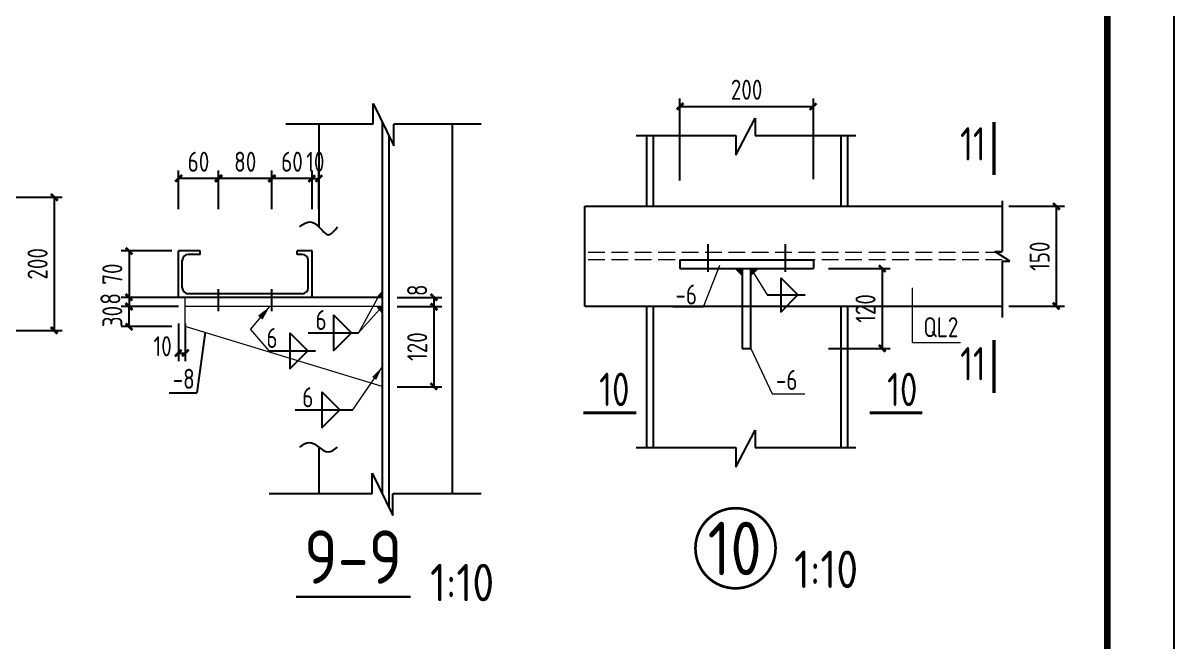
# Model space of a CAD drawing. Header units: millimetres. Extents: x 865974 to 875117, y 41124 to 44891.
# Drawn here: x 870482.1 to 870654.5, y 41323.1 to 41415.8 of the extents above; entities that cross this region are included whole.
import ezdxf

# ---------------------------------------------------------------- set-up
doc = ezdxf.new("R2010")
doc.units = ezdxf.units.MM
doc.header["$LTSCALE"] = 1000
doc.header["$MEASUREMENT"] = 0
doc.linetypes.add('DASH', pattern=[0.35, 0.25, -0.1])
for name, color, linetype, lineweight in [('1', 4, 'Continuous', 70), ('D3', 62, 'Continuous', 9), ('LZ', 64, 'Continuous', 9), ('数字', 3, 'Continuous', 9)]:
    doc.layers.add(name, color=color, linetype=linetype, lineweight=lineweight)
for name, color, linetype in [('D1', 112, 'Continuous'), ('D2', 6, 'Continuous'), ('DIM', 7, 'Continuous'), ('GJ', 6, 'Continuous'), ('Prof', 2, 'Continuous'), ('PUB_DIM', 3, 'Continuous'), ('文字', 7, 'Continuous'), ('桩', 6, 'Continuous')]:
    doc.layers.add(name, color=color, linetype=linetype)
doc.styles.add('GBHZ', font='gbenor.shx', dxfattribs={"width": 0.9, "bigfont": 'gbcbig.shx'})
doc.dimstyles.new('Y10', dxfattribs={"dimscale": 0, "dimtxt": 3, "dimasz": 0.01, "dimexe": 1.2, "dimexo": 1, "dimgap": 1, "dimtad": 1, "dimdec": 0, "dimlfac": 10, "dimzin": 0, "dimdsep": 46, "dimtxsty": 'GBHZ', "dimblk1": 'DX', "dimblk2": 'DX', "dimsah": 1, "dimcen": 0.09, "dimdle": 1, "dimadec": 0, "dimazin": 0, "dimtfac": 1, "dimtdec": 0, "dimtix": 1, "dimtmove": 2, "dimatfit": 3, "dimldrblk": 'DX', "dimfxl": 0, "dimtolj": 1, "dimtzin": 0, "dimarcsym": 0})

# ---------------------------------------------------------------- blocks, each defined once
blk = doc.blocks.new('DX')
at = {"color": 0, "linetype": 'ByBlock', "const_width": 40}
blk.add_lwpolyline([(-54, -51), (46, 49)], dxfattribs=at)
blk = doc.blocks.new('*D182')
at = {"layer": 'Defpoints', "color": 0, "linetype": 'ByBlock', "transparency": 16777216}
for p in [(870469.42, 41389.72), (870469.42, 41369.73), (870486.78, 41369.73)]:
    blk.add_point(p, dxfattribs=at)
at = {"layer": 'DIM', "color": 0, "linetype": 'ByBlock', "lineweight": -2, "transparency": 16777216}
for p, q in [((870470.42, 41389.72), (870487.98, 41389.72)), ((870486.78, 41389.71), (870486.78, 41369.74)), ((870470.42, 41369.73), (870487.98, 41369.73))]:
    blk.add_line(p, q, dxfattribs=at)
at = {"layer": 'DIM', "color": 0, "linetype": 'ByBlock', "lineweight": -2, "transparency": 16777216, "xscale": 0.01, "yscale": 0.01, "zscale": 0.01}
for p, rotation in [((870486.78, 41389.72), 90), ((870486.78, 41369.73), 270)]:
    blk.add_blockref('DX', p, dxfattribs=dict(at, rotation=rotation))
at = {"layer": 'DIM', "color": 0, "linetype": 'ByBlock', "transparency": 16777216, "insert": (870484.28, 41379.73), "char_height": 3, "attachment_point": 5, "rotation": 90, "style": 'GBHZ'}
blk.add_mtext('\\A1;200', dxfattribs=at)
blk = doc.blocks.new('*D187')
at = {"layer": 'Defpoints', "color": 0, "linetype": 'ByBlock', "transparency": 16777216}
for p in [(870505.38, 41381.69), (870497.98, 41374.69), (870505.38, 41374.69)]:
    blk.add_point(p, dxfattribs=at)
at = {"layer": 'DIM', "color": 0, "linetype": 'ByBlock', "lineweight": -2, "transparency": 16777216}
for p, q in [((870504.38, 41381.69), (870496.78, 41381.69)), ((870497.98, 41381.68), (870497.98, 41374.7)), ((870504.38, 41374.69), (870496.78, 41374.69))]:
    blk.add_line(p, q, dxfattribs=at)
at = {"layer": 'DIM', "color": 0, "linetype": 'ByBlock', "lineweight": -2, "transparency": 16777216, "xscale": 0.01, "yscale": 0.01, "zscale": 0.01}
for p, rotation in [((870497.98, 41381.69), 90), ((870497.98, 41374.69), 270)]:
    blk.add_blockref('DX', p, dxfattribs=dict(at, rotation=rotation))
at = {"layer": 'DIM', "color": 0, "linetype": 'ByBlock', "transparency": 16777216, "insert": (870495.48, 41378.19), "char_height": 3, "attachment_point": 5, "rotation": 90, "style": 'GBHZ'}
blk.add_mtext('\\A1;70', dxfattribs=at)
blk = doc.blocks.new('*D188')
at = {"layer": 'Defpoints', "color": 0, "linetype": 'ByBlock', "transparency": 16777216}
for p in [(870519.38, 41392.51), (870519.38, 41386.92), (870525.38, 41386.92)]:
    blk.add_point(p, dxfattribs=at)
at = {"layer": 'DIM', "color": 0, "linetype": 'ByBlock', "lineweight": -2, "transparency": 16777216}
for p, q in [((870519.38, 41387.92), (870519.38, 41393.71)), ((870525.38, 41387.92), (870525.38, 41393.71)), ((870525.37, 41392.51), (870519.39, 41392.51))]:
    blk.add_line(p, q, dxfattribs=at)
at = {"layer": 'DIM', "color": 0, "linetype": 'ByBlock', "lineweight": -2, "transparency": 16777216, "xscale": 0.01, "yscale": 0.01, "zscale": 0.01, "rotation": 180}
blk.add_blockref('DX', (870519.38, 41392.51), dxfattribs=at)
at = {"layer": 'DIM', "color": 0, "linetype": 'ByBlock', "lineweight": -2, "transparency": 16777216, "xscale": 0.01, "yscale": 0.01, "zscale": 0.01}
blk.add_blockref('DX', (870525.38, 41392.51), dxfattribs=at)
at = {"layer": 'DIM', "color": 0, "linetype": 'ByBlock', "transparency": 16777216, "insert": (870522.38, 41395.01), "char_height": 3, "attachment_point": 5, "style": 'GBHZ'}
blk.add_mtext('\\A1;60', dxfattribs=at)
blk = doc.blocks.new('*D189')
at = {"layer": 'Defpoints', "color": 0, "linetype": 'ByBlock', "transparency": 16777216}
for p in [(870511.38, 41392.51), (870511.38, 41386.92), (870519.38, 41386.92)]:
    blk.add_point(p, dxfattribs=at)
at = {"layer": 'DIM', "color": 0, "linetype": 'ByBlock', "lineweight": -2, "transparency": 16777216}
for p, q in [((870511.38, 41387.92), (870511.38, 41393.71)), ((870519.38, 41387.92), (870519.38, 41393.71)), ((870519.37, 41392.51), (870511.39, 41392.51))]:
    blk.add_line(p, q, dxfattribs=at)
at = {"layer": 'DIM', "color": 0, "linetype": 'ByBlock', "lineweight": -2, "transparency": 16777216, "xscale": 0.01, "yscale": 0.01, "zscale": 0.01, "rotation": 180}
blk.add_blockref('DX', (870511.38, 41392.51), dxfattribs=at)
at = {"layer": 'DIM', "color": 0, "linetype": 'ByBlock', "lineweight": -2, "transparency": 16777216, "xscale": 0.01, "yscale": 0.01, "zscale": 0.01}
blk.add_blockref('DX', (870519.38, 41392.51), dxfattribs=at)
at = {"layer": 'DIM', "color": 0, "linetype": 'ByBlock', "transparency": 16777216, "insert": (870515.38, 41395.01), "char_height": 3, "attachment_point": 5, "style": 'GBHZ'}
blk.add_mtext('\\A1;80', dxfattribs=at)
blk = doc.blocks.new('*D190')
at = {"layer": 'Defpoints', "color": 0, "linetype": 'ByBlock', "transparency": 16777216}
for p in [(870505.38, 41392.51), (870505.38, 41386.92), (870511.38, 41386.92)]:
    blk.add_point(p, dxfattribs=at)
at = {"layer": 'DIM', "color": 0, "linetype": 'ByBlock', "lineweight": -2, "transparency": 16777216}
for p, q in [((870505.38, 41387.92), (870505.38, 41393.71)), ((870511.38, 41387.92), (870511.38, 41393.71)), ((870511.37, 41392.51), (870505.39, 41392.51))]:
    blk.add_line(p, q, dxfattribs=at)
at = {"layer": 'DIM', "color": 0, "linetype": 'ByBlock', "lineweight": -2, "transparency": 16777216, "xscale": 0.01, "yscale": 0.01, "zscale": 0.01, "rotation": 180}
blk.add_blockref('DX', (870505.38, 41392.51), dxfattribs=at)
at = {"layer": 'DIM', "color": 0, "linetype": 'ByBlock', "lineweight": -2, "transparency": 16777216, "xscale": 0.01, "yscale": 0.01, "zscale": 0.01}
blk.add_blockref('DX', (870511.38, 41392.51), dxfattribs=at)
at = {"layer": 'DIM', "color": 0, "linetype": 'ByBlock', "transparency": 16777216, "insert": (870508.38, 41395.01), "char_height": 3, "attachment_point": 5, "style": 'GBHZ'}
blk.add_mtext('\\A1;60', dxfattribs=at)
blk = doc.blocks.new('*D191')
at = {"layer": 'Defpoints', "color": 0, "linetype": 'ByBlock', "transparency": 16777216}
for p in [(870537.12, 41374.69), (870537.12, 41373.34), (870543.63, 41373.34)]:
    blk.add_point(p, dxfattribs=at)
at = {"layer": 'DIM', "color": 0, "linetype": 'ByBlock', "lineweight": -2, "transparency": 16777216}
for p, q in [((870538.12, 41374.69), (870544.83, 41374.69)), ((870543.63, 41374.7), (870543.63, 41374.71)), ((870543.63, 41374.69), (870543.63, 41373.34)), ((870538.12, 41373.34), (870544.83, 41373.34)), ((870543.63, 41373.33), (870543.63, 41373.32))]:
    blk.add_line(p, q, dxfattribs=at)
at = {"layer": 'DIM', "color": 0, "linetype": 'ByBlock', "lineweight": -2, "transparency": 16777216, "xscale": 0.01, "yscale": 0.01, "zscale": 0.01}
for p, rotation in [((870543.63, 41374.69), 270), ((870543.63, 41373.34), 90)]:
    blk.add_blockref('DX', p, dxfattribs=dict(at, rotation=rotation))
at = {"layer": 'DIM', "color": 0, "linetype": 'ByBlock', "transparency": 16777216, "insert": (870541.13, 41375.77), "char_height": 3, "attachment_point": 5, "rotation": 90, "style": 'GBHZ'}
blk.add_mtext('\\A1;8', dxfattribs=at)
blk = doc.blocks.new('*D192')
at = {"layer": 'Defpoints', "color": 0, "linetype": 'ByBlock', "transparency": 16777216}
for p in [(870537.12, 41373.34), (870537.12, 41361.34), (870543.63, 41361.34)]:
    blk.add_point(p, dxfattribs=at)
at = {"layer": 'DIM', "color": 0, "linetype": 'ByBlock', "lineweight": -2, "transparency": 16777216}
for p, q in [((870538.12, 41373.34), (870544.83, 41373.34)), ((870543.63, 41373.33), (870543.63, 41361.35)), ((870538.12, 41361.34), (870544.83, 41361.34))]:
    blk.add_line(p, q, dxfattribs=at)
at = {"layer": 'DIM', "color": 0, "linetype": 'ByBlock', "lineweight": -2, "transparency": 16777216, "xscale": 0.01, "yscale": 0.01, "zscale": 0.01}
for p, rotation in [((870543.63, 41373.34), 90), ((870543.63, 41361.34), 270)]:
    blk.add_blockref('DX', p, dxfattribs=dict(at, rotation=rotation))
at = {"layer": 'DIM', "color": 0, "linetype": 'ByBlock', "transparency": 16777216, "insert": (870541.13, 41367.34), "char_height": 3, "attachment_point": 5, "rotation": 90, "style": 'GBHZ'}
blk.add_mtext('\\A1;120', dxfattribs=at)
blk = doc.blocks.new('*D193')
at = {"layer": 'Defpoints', "color": 0, "linetype": 'ByBlock', "transparency": 16777216}
for p in [(870505.38, 41371.81), (870506.38, 41371.81), (870506.38, 41366.37)]:
    blk.add_point(p, dxfattribs=at)
at = {"layer": 'DIM', "color": 0, "linetype": 'ByBlock', "lineweight": -2, "transparency": 16777216}
for p, q in [((870505.38, 41370.81), (870505.38, 41365.17)), ((870506.38, 41370.81), (870506.38, 41365.17)), ((870505.37, 41366.37), (870505.36, 41366.37)), ((870505.38, 41366.37), (870506.38, 41366.37)), ((870506.39, 41366.37), (870506.4, 41366.37))]:
    blk.add_line(p, q, dxfattribs=at)
at = {"layer": 'DIM', "color": 0, "linetype": 'ByBlock', "lineweight": -2, "transparency": 16777216, "xscale": 0.01, "yscale": 0.01, "zscale": 0.01}
blk.add_blockref('DX', (870505.38, 41366.37), dxfattribs=at)
at = {"layer": 'DIM', "color": 0, "linetype": 'ByBlock', "lineweight": -2, "transparency": 16777216, "xscale": 0.01, "yscale": 0.01, "zscale": 0.01, "rotation": 180}
blk.add_blockref('DX', (870506.38, 41366.37), dxfattribs=at)
at = {"layer": 'DIM', "color": 0, "linetype": 'ByBlock', "transparency": 16777216, "insert": (870503.01, 41367.4), "char_height": 3, "attachment_point": 5, "style": 'GBHZ'}
blk.add_mtext('\\A1;10', dxfattribs=at)
blk = doc.blocks.new('*D194')
at = {"layer": 'Defpoints', "color": 0, "linetype": 'ByBlock', "transparency": 16777216}
for p in [(870497.98, 41373.34), (870505.38, 41373.34), (870505.38, 41370.34)]:
    blk.add_point(p, dxfattribs=at)
at = {"layer": 'DIM', "color": 0, "linetype": 'ByBlock', "lineweight": -2, "transparency": 16777216}
for p, q in [((870504.38, 41373.34), (870496.78, 41373.34)), ((870497.98, 41373.35), (870497.98, 41373.36)), ((870497.98, 41370.34), (870497.98, 41373.34)), ((870504.38, 41370.34), (870496.78, 41370.34)), ((870497.98, 41370.33), (870497.98, 41370.32))]:
    blk.add_line(p, q, dxfattribs=at)
at = {"layer": 'DIM', "color": 0, "linetype": 'ByBlock', "lineweight": -2, "transparency": 16777216, "xscale": 0.01, "yscale": 0.01, "zscale": 0.01}
for p, rotation in [((870497.98, 41373.34), 270), ((870497.98, 41370.34), 90)]:
    blk.add_blockref('DX', p, dxfattribs=dict(at, rotation=rotation))
at = {"layer": 'DIM', "color": 0, "linetype": 'ByBlock', "transparency": 16777216, "insert": (870495.48, 41371.84), "char_height": 3, "attachment_point": 5, "rotation": 90, "style": 'GBHZ'}
blk.add_mtext('\\A1;30', dxfattribs=at)
blk = doc.blocks.new('*D195')
at = {"layer": 'Defpoints', "color": 0, "linetype": 'ByBlock', "transparency": 16777216}
for p in [(870506.44, 41374.69), (870497.98, 41373.34), (870506.38, 41373.34)]:
    blk.add_point(p, dxfattribs=at)
at = {"layer": 'DIM', "color": 0, "linetype": 'ByBlock', "lineweight": -2, "transparency": 16777216}
for p, q in [((870505.44, 41374.69), (870496.78, 41374.69)), ((870497.98, 41374.7), (870497.98, 41374.71)), ((870497.98, 41374.69), (870497.98, 41373.34)), ((870505.38, 41373.34), (870496.78, 41373.34)), ((870497.98, 41373.33), (870497.98, 41373.32))]:
    blk.add_line(p, q, dxfattribs=at)
at = {"layer": 'DIM', "color": 0, "linetype": 'ByBlock', "lineweight": -2, "transparency": 16777216, "xscale": 0.01, "yscale": 0.01, "zscale": 0.01}
for p, rotation in [((870497.98, 41374.69), 270), ((870497.98, 41373.34), 90)]:
    blk.add_blockref('DX', p, dxfattribs=dict(at, rotation=rotation))
at = {"layer": 'DIM', "color": 0, "linetype": 'ByBlock', "transparency": 16777216, "insert": (870495.19, 41374.49), "char_height": 3, "attachment_point": 5, "rotation": 90, "style": 'GBHZ'}
blk.add_mtext('\\A1;8', dxfattribs=at)
blk = doc.blocks.new('*D196')
at = {"layer": 'Defpoints', "color": 0, "linetype": 'ByBlock', "transparency": 16777216}
for p in [(870526.38, 41392.51), (870525.38, 41386.92), (870526.38, 41386.92)]:
    blk.add_point(p, dxfattribs=at)
at = {"layer": 'DIM', "color": 0, "linetype": 'ByBlock', "lineweight": -2, "transparency": 16777216}
for p, q in [((870525.38, 41387.92), (870525.38, 41393.71)), ((870526.38, 41387.92), (870526.38, 41393.71)), ((870525.37, 41392.51), (870525.36, 41392.51)), ((870525.38, 41392.51), (870526.38, 41392.51)), ((870526.39, 41392.51), (870526.4, 41392.51))]:
    blk.add_line(p, q, dxfattribs=at)
at = {"layer": 'DIM', "color": 0, "linetype": 'ByBlock', "lineweight": -2, "transparency": 16777216, "xscale": 0.01, "yscale": 0.01, "zscale": 0.01}
blk.add_blockref('DX', (870525.38, 41392.51), dxfattribs=at)
at = {"layer": 'DIM', "color": 0, "linetype": 'ByBlock', "lineweight": -2, "transparency": 16777216, "xscale": 0.01, "yscale": 0.01, "zscale": 0.01, "rotation": 180}
blk.add_blockref('DX', (870526.38, 41392.51), dxfattribs=at)
at = {"layer": 'DIM', "color": 0, "linetype": 'ByBlock', "transparency": 16777216, "insert": (870525.88, 41395.01), "char_height": 3, "attachment_point": 5, "style": 'GBHZ'}
blk.add_mtext('\\A1;10', dxfattribs=at)
blk = doc.blocks.new('*D442')
at = {"layer": 'Defpoints', "color": 0, "linetype": 'ByBlock', "transparency": 16777216}
for p in [(870600.46, 41403.29), (870580.46, 41391.18), (870600.46, 41391.4)]:
    blk.add_point(p, dxfattribs=at)
at = {"layer": 'DIM', "color": 0, "linetype": 'ByBlock', "lineweight": -2, "transparency": 16777216}
for p, q in [((870580.46, 41392.18), (870580.46, 41404.49)), ((870580.47, 41403.29), (870600.45, 41403.29)), ((870600.46, 41392.4), (870600.46, 41404.49))]:
    blk.add_line(p, q, dxfattribs=at)
at = {"layer": 'DIM', "color": 0, "linetype": 'ByBlock', "lineweight": -2, "transparency": 16777216, "xscale": 0.01, "yscale": 0.01, "zscale": 0.01, "rotation": 180}
blk.add_blockref('DX', (870580.46, 41403.29), dxfattribs=at)
at = {"layer": 'DIM', "color": 0, "linetype": 'ByBlock', "lineweight": -2, "transparency": 16777216, "xscale": 0.01, "yscale": 0.01, "zscale": 0.01}
blk.add_blockref('DX', (870600.46, 41403.29), dxfattribs=at)
at = {"layer": 'DIM', "color": 0, "linetype": 'ByBlock', "transparency": 16777216, "insert": (870590.46, 41405.79), "char_height": 3, "attachment_point": 5, "style": 'GBHZ'}
blk.add_mtext('\\A1;200', dxfattribs=at)
blk = doc.blocks.new('*D443')
at = {"layer": 'Defpoints', "color": 0, "linetype": 'ByBlock', "transparency": 16777216}
for p in [(870601.72, 41379.05), (870601.72, 41367.05), (870610.77, 41367.05)]:
    blk.add_point(p, dxfattribs=at)
at = {"layer": 'DIM', "color": 0, "linetype": 'ByBlock', "lineweight": -2, "transparency": 16777216}
for p, q in [((870602.72, 41379.05), (870611.97, 41379.05)), ((870610.77, 41379.04), (870610.77, 41367.06)), ((870602.72, 41367.05), (870611.97, 41367.05))]:
    blk.add_line(p, q, dxfattribs=at)
at = {"layer": 'DIM', "color": 0, "linetype": 'ByBlock', "lineweight": -2, "transparency": 16777216, "xscale": 0.01, "yscale": 0.01, "zscale": 0.01}
for p, rotation in [((870610.77, 41379.05), 90), ((870610.77, 41367.05), 270)]:
    blk.add_blockref('DX', p, dxfattribs=dict(at, rotation=rotation))
at = {"layer": 'DIM', "color": 0, "linetype": 'ByBlock', "transparency": 16777216, "insert": (870608.27, 41373.05), "char_height": 3, "attachment_point": 5, "rotation": 90, "style": 'GBHZ'}
blk.add_mtext('\\A1;120', dxfattribs=at)
blk = doc.blocks.new('*D444')
at = {"layer": 'Defpoints', "color": 0, "linetype": 'ByBlock', "transparency": 16777216}
for p in [(870628.74, 41388.37), (870628.74, 41373.37), (870636.84, 41373.37)]:
    blk.add_point(p, dxfattribs=at)
at = {"layer": 'DIM', "color": 0, "linetype": 'ByBlock', "lineweight": -2, "transparency": 16777216}
for p, q in [((870629.74, 41388.37), (870638.04, 41388.37)), ((870636.84, 41388.36), (870636.84, 41373.38)), ((870629.74, 41373.37), (870638.04, 41373.37))]:
    blk.add_line(p, q, dxfattribs=at)
at = {"layer": 'DIM', "color": 0, "linetype": 'ByBlock', "lineweight": -2, "transparency": 16777216, "xscale": 0.01, "yscale": 0.01, "zscale": 0.01}
for p, rotation in [((870636.84, 41388.37), 90), ((870636.84, 41373.37), 270)]:
    blk.add_blockref('DX', p, dxfattribs=dict(at, rotation=rotation))
at = {"layer": 'DIM', "color": 0, "linetype": 'ByBlock', "transparency": 16777216, "insert": (870634.34, 41380.87), "char_height": 3, "attachment_point": 5, "rotation": 90, "style": 'GBHZ'}
blk.add_mtext('\\A1;150', dxfattribs=at)

msp = doc.modelspace()

# ---------------------------------------------------------------- linework, layer by layer
at = {"color": 0}
msp.add_line((870654.459, 41717.604), (870654.459, 41123.604), dxfattribs=at)
at = {"color": 0, "const_width": 1}
msp.add_lwpolyline([(870644.459, 41133.604), (869838.459, 41133.604), (869838.459, 41707.604), (870644.459, 41707.604)], close=True, dxfattribs=at)
at = {"linetype": 'ByBlock', "ltscale": 0.5, "const_width": 0.4}
msp.add_lwpolyline([(870582.797, 41337.158, 1), (870594.797, 41337.158, 1)], format="xyb", close=True, dxfattribs=at)
at = {"layer": '1', "color": 2, "const_width": 0.48}
for points in [[(870627.506, 41400.959), (870627.506, 41393.037)], [(870627.506, 41368.338), (870627.506, 41360.416)], [(870566.005, 41357.436), (870573.927, 41357.436)], [(870608.871, 41357.436), (870616.793, 41357.436)]]:
    msp.add_lwpolyline(points, dxfattribs=at)
at = {"layer": 'D1', "color": 251}
for p, q in [((870534.548, 41400.649, 5), (870534.548, 41403.735, 5)), ((870534.548, 41403.735, 5), (870537.626, 41397.413, 5)), ((870588.853, 41395.993), (870591.729, 41401.543)), ((870591.729, 41401.543), (870591.729, 41398.925)), ((870534.548, 41400.649, 5), (870521.442, 41400.649, 5)), ((870537.626, 41397.413, 5), (870537.626, 41400.649, 5)), ((870550.711, 41400.649, 5), (870537.626, 41400.649, 5)), ((870573.927, 41398.925), (870588.853, 41398.925)), ((870588.853, 41398.925), (870588.853, 41395.993)), ((870591.729, 41398.925), (870606.837, 41398.925)), ((870628.739, 41389.153), (870628.739, 41381.594)), ((870629.863, 41380.114), (870627.615, 41381.594)), ((870627.615, 41381.594), (870628.739, 41381.594)), ((870628.739, 41380.114), (870628.739, 41371.69)), ((870628.739, 41380.114), (870629.863, 41380.114)), ((870595.581, 41377.658), (870595.581, 41372.519)), ((870595.581, 41377.658), (870598.15, 41375.089)), ((870593.551, 41375.089), (870599.232, 41375.089)), ((870595.581, 41372.519), (870598.15, 41375.089)), ((870528.574, 41372.103, 5), (870528.574, 41366.694, 5)), ((870528.574, 41372.103, 5), (870531.279, 41369.398, 5)), ((870522.042, 41369.415, 5), (870522.042, 41364.005, 5)), ((870522.042, 41369.415, 5), (870524.747, 41366.71, 5)), ((870524.82, 41369.398, 5), (870532.366, 41369.398, 5)), ((870528.574, 41366.694, 5), (870531.279, 41369.398, 5)), ((870518.901, 41366.71, 5), (870525.923, 41366.71, 5)), ((870522.042, 41364.005, 5), (870524.747, 41366.71, 5)), ((870526.846, 41360.574, 5), (870529.55, 41357.869, 5)), ((870526.846, 41360.574, 5), (870526.846, 41355.164, 5)), ((870522.874, 41357.869, 5), (870531.5, 41357.869, 5)), ((870526.846, 41355.164, 5), (870529.55, 41357.869, 5)), ((870588.853, 41349.307), (870591.729, 41354.856)), ((870591.729, 41354.856), (870591.729, 41352.239)), ((870573.927, 41352.239), (870588.853, 41352.239)), ((870588.853, 41352.239), (870588.853, 41349.307)), ((870591.729, 41352.239), (870606.837, 41352.239)), ((870534.398, 41348.386, 5), (870537.475, 41342.065, 5)), ((870534.398, 41345.301, 5), (870534.398, 41348.386, 5)), ((870534.398, 41345.301, 5), (870518.952, 41345.301, 5)), ((870537.475, 41342.065, 5), (870537.475, 41345.301, 5)), ((870550.711, 41345.301, 5), (870537.475, 41345.301, 5))]:
    msp.add_line(p, q, dxfattribs=at)
at = {"layer": 'D2'}
for p, q in [((870526.383, 41400.649, 5), (870526.383, 41385.292, 5)), ((870535.883, 41400.992, 5), (870535.883, 41345.301, 5)), ((870546.383, 41400.649, 5), (870546.383, 41345.301, 5)), ((870536.883, 41398.938, 5), (870536.883, 41343.281, 5)), ((870575.457, 41398.925), (870575.457, 41388.369)), ((870576.457, 41398.925), (870576.457, 41388.369)), ((870604.564, 41398.925), (870604.564, 41388.369)), ((870605.564, 41398.925), (870605.564, 41388.369)), ((870566.255, 41388.369), (870628.739, 41388.369)), ((870508.644, 41381.692, 5), (870505.383, 41381.692, 5)), ((870505.383, 41374.693, 5), (870505.383, 41381.692, 5)), ((870508.644, 41381.128, 5), (870506.855, 41381.128, 5)), ((870508.644, 41381.128, 5), (870508.644, 41381.692, 5)), ((870525.386, 41381.692, 5), (870523.133, 41381.692, 5)), ((870523.133, 41381.128, 5), (870523.133, 41381.692, 5)), ((870523.921, 41381.128, 5), (870523.133, 41381.128, 5)), ((870525.386, 41374.693, 5), (870525.386, 41381.692, 5)), ((870505.953, 41376.158, 5), (870505.953, 41380.227, 5)), ((870524.823, 41376.158, 5), (870524.823, 41380.227, 5)), ((870580.457, 41380.334), (870580.457, 41379.05)), ((870580.457, 41380.334), (870600.457, 41380.334)), ((870580.457, 41379.05), (870600.457, 41379.05)), ((870589.815, 41379.05), (870589.815, 41367.047)), ((870591.1, 41367.047), (870591.1, 41379.05)), ((870600.457, 41380.334), (870600.457, 41379.05)), ((870511.383, 41372.665, 5), (870511.383, 41375.933, 5)), ((870519.383, 41372.665, 5), (870519.383, 41375.933, 5)), ((870535.883, 41374.693, 5), (870505.383, 41374.693, 5)), ((870523.921, 41375.257, 5), (870506.855, 41375.257, 5)), ((870566.255, 41373.369), (870628.739, 41373.369)), ((870575.457, 41373.369), (870575.457, 41352.239)), ((870576.457, 41373.369), (870576.457, 41352.239)), ((870604.564, 41373.369), (870604.564, 41352.239)), ((870605.564, 41373.369), (870605.564, 41352.239)), ((870589.815, 41367.047), (870591.1, 41367.047)), ((870526.383, 41352.29, 5), (870526.383, 41345.357, 5))]:
    msp.add_line(p, q, dxfattribs=at)
at = {"layer": 'D2', "linetype": 'Continuous'}
for p, q in [((870584.676, 41382.654), (870584.676, 41378.514)), ((870596.238, 41382.654), (870596.238, 41378.514))]:
    msp.add_line(p, q, dxfattribs=at)
at = {"layer": 'D2'}
for centre, start, end in [((870506.855, 41380.227, 5), 90, 180), ((870523.921, 41380.227, 5), 0, 90), ((870506.855, 41376.158, 5), 180, 270), ((870523.921, 41376.158, 5), 270, 0)]:
    msp.add_arc(centre, 0.902, start, end, dxfattribs=at)
at = {"layer": 'D3', "color": 251}
for p, q in [((870586.413, 41379.478), (870583.96, 41373.252)), ((870591.1, 41379.05), (870593.551, 41375.089)), ((870615.294, 41367.962), (870615.294, 41376.152)), ((870535.498, 41375.144, 5), (870532.366, 41369.398, 5)), ((870516.192, 41369.898, 5), (870519.057, 41373.341, 5)), ((870535.498, 41372.89, 5), (870532.366, 41369.398, 5)), ((870583.96, 41373.252), (870579.433, 41373.252)), ((870516.192, 41369.898, 5), (870518.901, 41366.71, 5)), ((870591.1, 41367.047), (870594.266, 41360.288)), ((870615.294, 41367.962), (870622.507, 41367.962)), ((870531.5, 41357.869, 5), (870535.883, 41364.274, 5)), ((870594.266, 41360.288), (870599.193, 41360.288))]:
    msp.add_line(p, q, dxfattribs=at)
at = {"layer": 'D3'}
for p, q in [((870588.744, 41379.05), (870589.815, 41377.979)), ((870592.17, 41379.05), (870591.1, 41377.979)), ((870535.883, 41375.595, 5), (870535.112, 41374.693, 5)), ((870506.383, 41370.341, 5), (870506.383, 41374.693, 5)), ((870535.883, 41373.341, 5), (870506.383, 41373.341, 5)), ((870535.883, 41372.44, 5), (870535.112, 41373.341, 5)), ((870535.883, 41361.345, 5), (870506.383, 41370.341, 5))]:
    msp.add_line(p, q, dxfattribs=at)
for points in [[(870588.744, 41379.05), (870589.815, 41379.05), (870589.815, 41377.979), (870589.815, 41379.05)], [(870592.17, 41379.05), (870591.1, 41379.05), (870591.1, 41377.979), (870591.1, 41379.05)], [(870535.883, 41375.595, 5), (870535.883, 41374.693, 5), (870535.112, 41374.693, 5), (870535.883, 41374.693, 5)], [(870535.883, 41372.44, 5), (870535.883, 41373.341, 5), (870535.112, 41373.341, 5), (870535.883, 41373.341, 5)]]:
    msp.add_solid(points, dxfattribs=at)
at = {"layer": 'D3', "color": 251}
for points in [[(870517.283, 41371.964, 5), (870519.057, 41373.341, 5), (870517.283, 41371.964, 5), (870517.967, 41371.377, 5)], [(870534.384, 41362.812, 5), (870535.883, 41364.274, 5), (870534.384, 41362.812, 5), (870535, 41362.359, 5)]]:
    msp.add_solid(points, dxfattribs=at)
at = {"layer": 'GJ', "linetype": 'Continuous'}
msp.add_line((870566.255, 41373.369), (870566.255, 41388.369), dxfattribs=at)
at = {"layer": 'LZ', "color": 251, "linetype": 'DASH', "ltscale": 0.01}
for p, q in [((870628.739, 41381.405), (870566.255, 41381.405)), ((870628.739, 41380.334), (870566.255, 41380.334))]:
    msp.add_line(p, q, dxfattribs=at)
at = {"layer": 'Prof'}
for points in [[(870523.566, 41385.292, 5), (870524.975, 41385.996, 5), (870526.383, 41385.292, 5), (870527.792, 41384.088, 5), (870529.201, 41385.292, 5)], [(870523.566, 41352.29, 5), (870524.975, 41352.994, 5), (870526.383, 41352.29, 5), (870527.792, 41351.585, 5), (870529.201, 41352.29, 5)]]:
    msp.add_spline(points, degree=3, dxfattribs=at)
at = {"layer": '文字', "color": 6, "const_width": 0.32}
msp.add_lwpolyline([(870522.961, 41329.894), (870540.176, 41329.894)], dxfattribs=at)
at = {"layer": '桩'}
for p in [(870509.356, 41369.514, 5), (870503.999, 41360.401, 5)]:
    msp.add_line(p, (870508.147, 41360.401, 5), dxfattribs=at)

# ---------------------------------------------------------------- texts
at = {"layer": 'PUB_DIM', "style": 'GBHZ', "width": 0.9}
for s, p in [('11', (870622.43, 41395.182)), ('11', (870622.43, 41362.272)), ('10', (870568.383, 41358.436)), ('10', (870611.501, 41358.436))]:
    msp.add_text(s, height=5, dxfattribs=at).set_placement(p)
at = {"layer": '数字', "style": 'GBHZ', "width": 0.9}
for s, p in [('-6', (870579.797, 41373.64)), ('6', (870525.903, 41369.822, 5)), ('QL2', (870616.933, 41368.751)), ('6', (870518.555, 41367.134, 5)), ('-8', (870504.512, 41361.02, 5)), ('-6', (870594.848, 41360.852)), ('6', (870523.924, 41358.265, 5))]:
    msp.add_text(s, height=3, dxfattribs=at).set_placement(p)
at = {"layer": '文字', "color": 6, "style": 'GBHZ'}
for s, height, p in [('10', 8, (870584.63, 41333.125)), ('9-9', 8, (870524.213, 41331.846)), ('1:10', 5.6, (870597.564, 41331.206, -0.009)), ('1:10', 5.6, (870543.055, 41329.224))]:
    msp.add_text(s, height=height, dxfattribs=at).set_placement(p)

# ---------------------------------------------------------------- dimensions: what is measured, and where the dimension line sits
at = {"layer": 'DIM', "linetype": 'ByBlock'}
for base, p1, p2, picture, middle in [((870600.457, 41403.295), (870580.457, 41391.184), (870600.457, 41391.399), '*D442', (870590.457, 41405.795)), ((870526.383, 41392.514, 5), (870525.383, 41386.917, 5), (870526.383, 41386.917, 5), '*D196', (870525.883, 41395.014, 5))]:
    dim = msp.add_linear_dim(base=base, p1=p1, p2=p2, dimstyle='Y10', override={"dimscale": 1}, dxfattribs=at)
    dim.commit()
    dim.dimension.update_dxf_attribs({"geometry": picture, "text_midpoint": middle})
for base, p1, p2, angle, picture, middle in [((870505.383, 41392.514, 5), (870511.383, 41386.917, 5), (870505.383, 41386.917, 5), 180, '*D190', (870508.383, 41395.014, 5)), ((870511.383, 41392.514, 5), (870519.383, 41386.917, 5), (870511.383, 41386.917, 5), 180, '*D189', (870515.383, 41395.014, 5)), ((870519.383, 41392.514, 5), (870525.383, 41386.917, 5), (870519.383, 41386.917, 5), 180, '*D188', (870522.383, 41395.014, 5)), ((870486.775, 41369.727), (870469.418, 41389.725), (870469.418, 41369.727), 90, '*D182', (870484.275, 41379.726)), ((870636.84, 41373.369), (870628.739, 41388.369), (870628.739, 41373.369), 270, '*D444', (870634.34, 41380.869)), ((870497.983, 41374.693, 5), (870505.383, 41381.692, 5), (870505.383, 41374.693, 5), 270, '*D187', (870495.483, 41378.193, 5)), ((870610.767, 41367.047), (870601.72, 41379.05), (870601.72, 41367.047), 270, '*D443', (870608.267, 41373.048)), ((870497.983, 41373.341, 5), (870505.383, 41370.341, 5), (870505.383, 41373.341, 5), 90, '*D194', (870495.483, 41371.841, 5)), ((870543.633, 41361.345, 5), (870537.115, 41373.341, 5), (870537.115, 41361.345, 5), 270, '*D192', (870541.133, 41367.343, 5))]:
    dim = msp.add_linear_dim(base=base, p1=p1, p2=p2, angle=angle, dimstyle='Y10', override={"dimscale": 1}, dxfattribs=at)
    dim.commit()
    dim.dimension.update_dxf_attribs({"geometry": picture, "text_midpoint": middle})
for base, p1, p2, picture, middle in [((870497.983, 41373.341, 5), (870506.437, 41374.693, 5), (870506.383, 41373.341, 5), '*D195', (870495.189, 41374.489, 5)), ((870543.633, 41373.341, 5), (870537.115, 41374.693, 5), (870537.115, 41373.341, 5), '*D191', (870541.133, 41375.775, 5))]:
    dim = msp.add_linear_dim(base=base, p1=p1, p2=p2, angle=270, text='8', dimstyle='Y10', override={"dimscale": 1}, dxfattribs=at)
    dim.commit()
    dim.dimension.update_dxf_attribs({"geometry": picture, "text_midpoint": middle, "dimtype": 160})
dim = msp.add_linear_dim(base=(870506.383, 41366.373, 5), p1=(870505.383, 41371.813, 5), p2=(870506.383, 41371.813, 5), angle=180, dimstyle='Y10', override={"dimscale": 1}, dxfattribs=at)
dim.commit()
dim.dimension.update_dxf_attribs({"geometry": '*D193', "text_midpoint": (870503.008, 41367.4, 5), "dimtype": 160})

doc.saveas('drawing.dxf')
